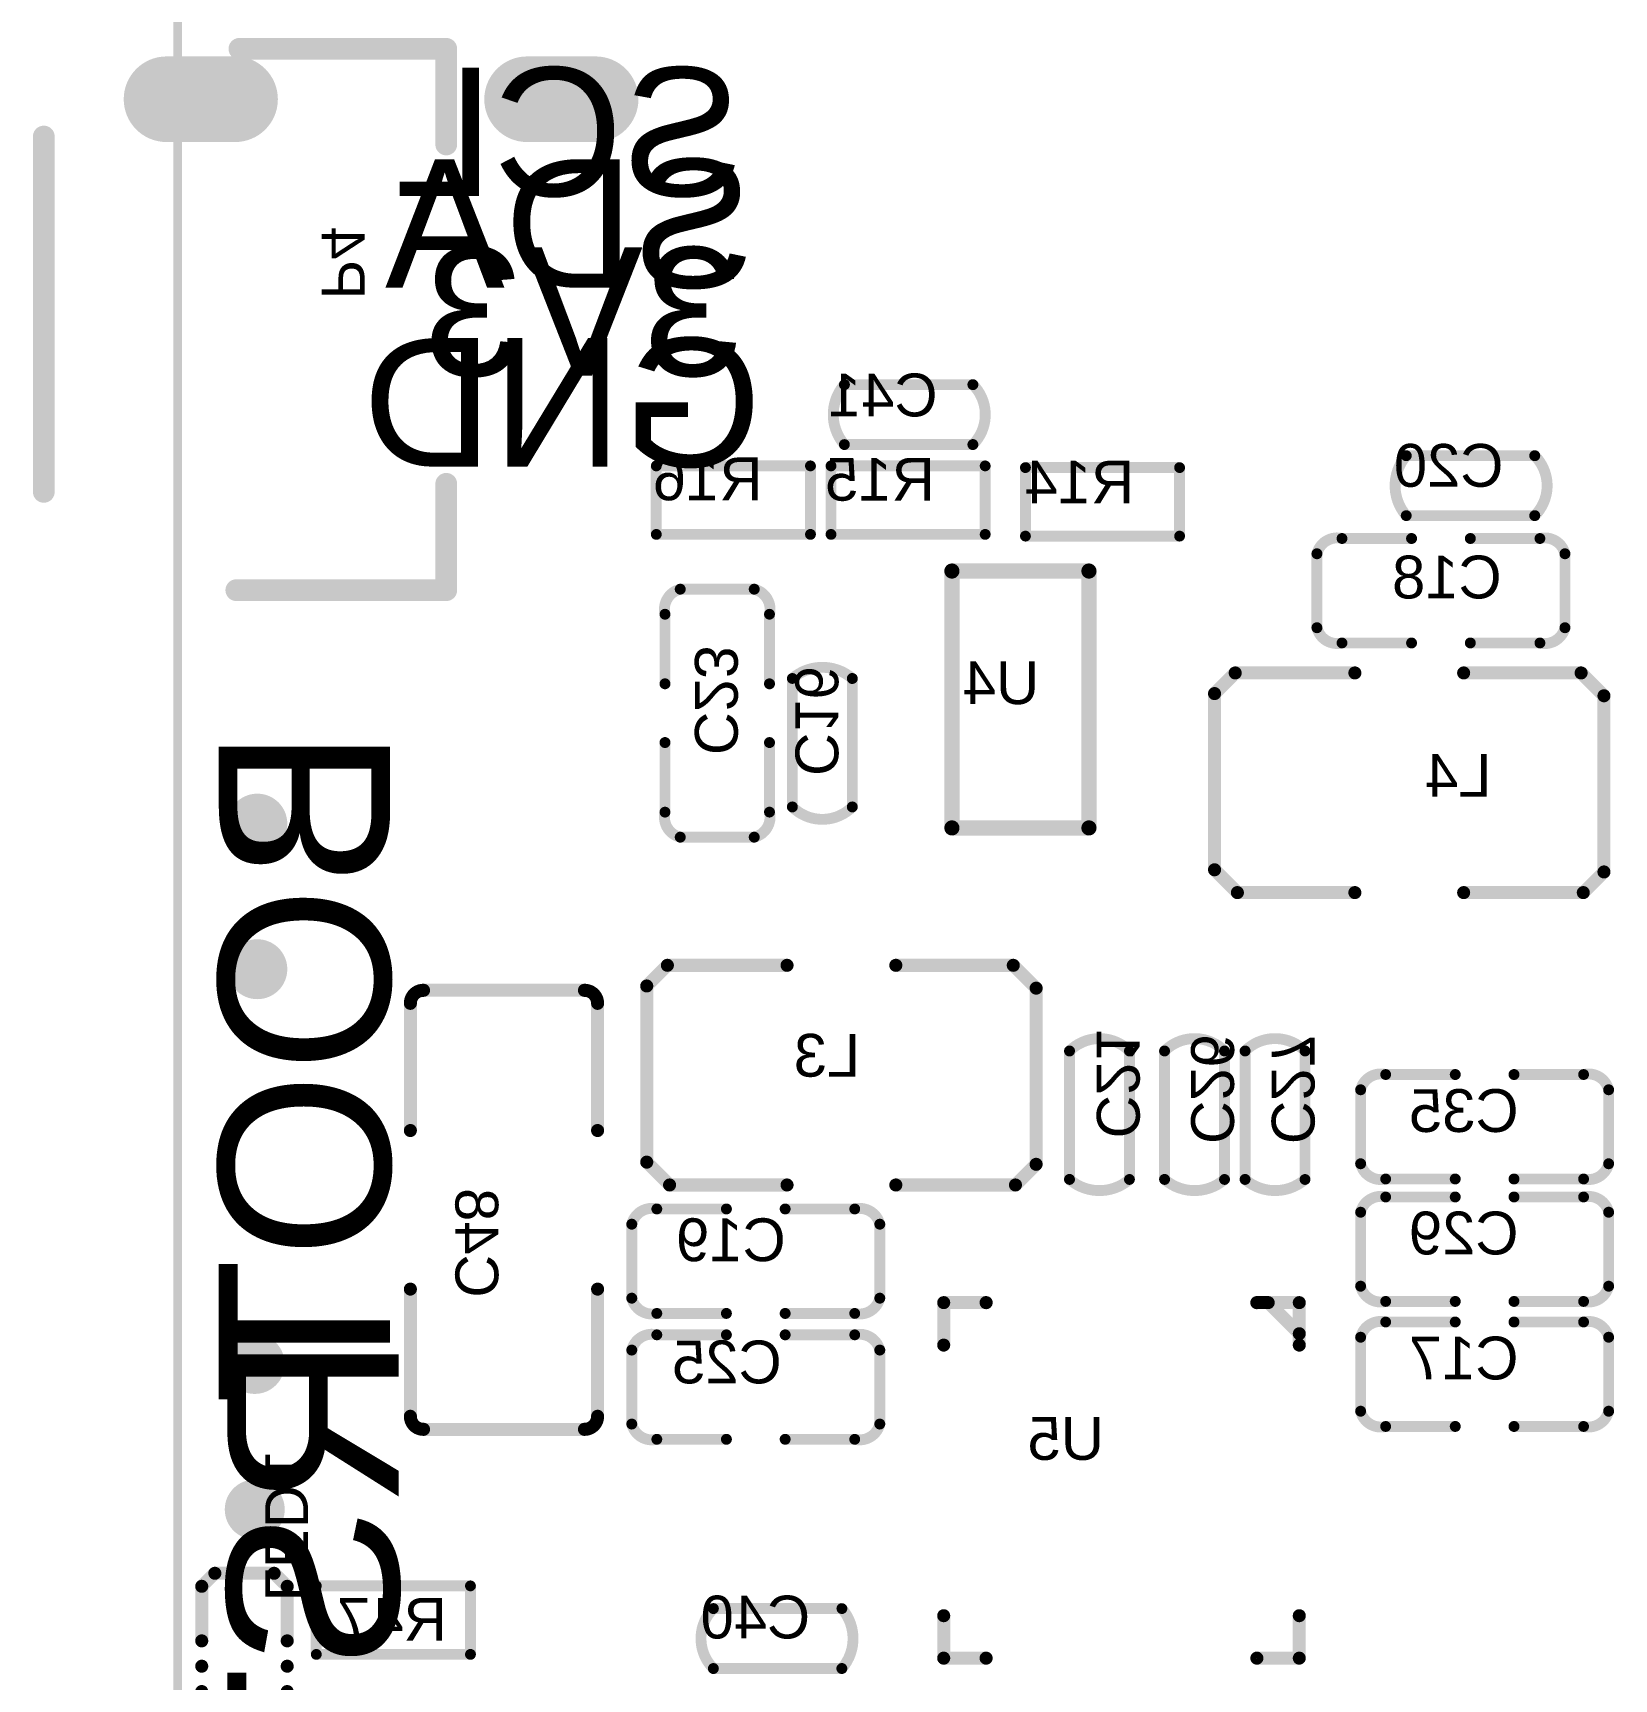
# Model space of a CAD drawing. Header units: millimetres. Extents: x 6.3 to 46.8, y 6.4 to 60.8.
# Drawn here: x 6.32 to 24.78, y 20.27 to 39.49 of the extents above; entities that cross this region are included whole.
import ezdxf

# ---------------------------------------------------------------- set-up
doc = ezdxf.new("R2010")
doc.units = ezdxf.units.MM
for name, color, linetype in [('BottomOverlay', 54, 'Continuous'), ('KeepOutLayer', 6, 'Continuous'), ('MultiLayer', 9, 'Continuous'), ('PadHoleLayer', 156, 'Continuous')]:
    doc.layers.add(name, color=color, linetype=linetype)
doc.styles.add('Arial', font='arial.ttf', dxfattribs={"height": 0.2})

# ---------------------------------------------------------------- blocks, each defined once
blk = doc.blocks.new('QFN_24_L4_0_W4_0_P0_50_TL_EP2_7_B_3')
at = {"layer": 'BottomOverlay', "const_width": 0.152}
for points in [[(-1.58, 2.076), (-2.076, 2.076)], [(-2.076, 2.076), (-2.076, 1.58)], [(2.076, 2.076), (1.58, 2.076)], [(2.076, 2.076), (2.076, 1.58)], [(-2.076, -1.58), (-2.076, -2.076)], [(2.076, -1.58), (2.076, -2.076)], [(-1.713, -2.076), (-2.076, -1.713)], [(-1.58, -2.076), (-2.076, -2.076)], [(-1.58, -2.076), (-1.713, -2.076)], [(2.076, -2.076), (1.58, -2.076)]]:
    blk.add_lwpolyline(points, dxfattribs=at)
at = {"layer": 'BottomOverlay'}
for points, const_width in [([(-2.114, 2.076, 1), (-2.038, 2.076, 1)], 0.0762), ([(-2.114, 2.076, 1), (-2.038, 2.076, 1)], 0.0762), ([(-1.619, 2.076, 1), (-1.542, 2.076, 1)], 0.0762), ([(1.542, 2.076, 1), (1.619, 2.076, 1)], 0.0762), ([(2.038, 2.076, 1), (2.114, 2.076, 1)], 0.0762), ([(2.038, 2.076, 1), (2.114, 2.076, 1)], 0.0762), ([(-2.114, 1.58, 1), (-2.038, 1.58, 1)], 0.0762), ([(2.038, 1.58, 1), (2.114, 1.58, 1)], 0.0762), ([(-2.114, -1.58, 1), (-2.038, -1.58, 1)], 0.0762), ([(2.038, -1.58, 1), (2.114, -1.58, 1)], 0.0762), ([(-2.114, -1.713, 1), (-2.038, -1.713, 1)], 0.0759), ([(-2.114, -2.076, 1), (-2.038, -2.076, 1)], 0.0762), ([(-2.114, -2.076, 1), (-2.038, -2.076, 1)], 0.0762), ([(-1.751, -2.076, 1), (-1.675, -2.076, 1)], 0.0759), ([(-1.751, -2.076, 1), (-1.675, -2.076, 1)], 0.0759), ([(-1.619, -2.076, 1), (-1.542, -2.076, 1)], 0.0762), ([(-1.618, -2.076, 1), (-1.543, -2.076, 1)], 0.0759), ([(1.542, -2.076, 1), (1.619, -2.076, 1)], 0.0762), ([(2.038, -2.076, 1), (2.114, -2.076, 1)], 0.0762), ([(2.038, -2.076, 1), (2.114, -2.076, 1)], 0.0762)]:
    blk.add_lwpolyline(points, format="xyb", close=True, dxfattribs=dict(at, const_width=const_width))
blk = doc.blocks.new('SOT23_5_B_4')
at = {"layer": 'BottomOverlay', "const_width": 0.178}
for points in [[(-0.55, -2), (-0.55, -0.4)], [(2.45, -0.4), (-0.55, -0.4)], [(2.45, -2), (2.45, -0.4)], [(2.45, -2), (-0.55, -2)]]:
    blk.add_lwpolyline(points, dxfattribs=at)
at = {"layer": 'BottomOverlay', "const_width": 0.0889}
for points in [[(-0.594, -0.4, 1), (-0.506, -0.4, 1)], [(-0.594, -0.4, 1), (-0.506, -0.4, 1)], [(2.406, -0.4, 1), (2.494, -0.4, 1)], [(2.406, -0.4, 1), (2.494, -0.4, 1)], [(-0.594, -2, 1), (-0.506, -2, 1)], [(-0.594, -2, 1), (-0.506, -2, 1)], [(2.406, -2, 1), (2.494, -2, 1)], [(2.406, -2, 1), (2.494, -2, 1)]]:
    blk.add_lwpolyline(points, format="xyb", close=True, dxfattribs=at)
blk = doc.blocks.new('SW_SMD_TS24CA_12')
at = {"layer": 'MultiLayer'}
h = blk.add_hatch(color=9, dxfattribs=at)
edge = h.paths.add_edge_path()
edge.add_arc((1.45, 0), 0.35, 0, 360)
h = blk.add_hatch(color=9, dxfattribs=at)
edge = h.paths.add_edge_path()
edge.add_arc((3.15, 0), 0.35, 0, 360)
at = {"layer": 'PadHoleLayer'}
h = blk.add_hatch(color=156, dxfattribs=at)
edge = h.paths.add_edge_path()
edge.add_arc((1.45, 0), 0.35, 0, 360)
h = blk.add_hatch(color=156, dxfattribs=at)
edge = h.paths.add_edge_path()
edge.add_arc((3.15, 0), 0.35, 0, 360)
blk = doc.blocks.new('SW_SMD_TS24CA_13')
at = {"layer": 'MultiLayer'}
h = blk.add_hatch(color=9, dxfattribs=at)
edge = h.paths.add_edge_path()
edge.add_arc((1.45, 0), 0.35, 0, 360)
h = blk.add_hatch(color=9, dxfattribs=at)
edge = h.paths.add_edge_path()
edge.add_arc((3.15, 0), 0.35, 0, 360)
at = {"layer": 'PadHoleLayer'}
h = blk.add_hatch(color=156, dxfattribs=at)
edge = h.paths.add_edge_path()
edge.add_arc((1.45, 0), 0.35, 0, 360)
h = blk.add_hatch(color=156, dxfattribs=at)
edge = h.paths.add_edge_path()
edge.add_arc((3.15, 0), 0.35, 0, 360)
blk = doc.blocks.new('R0402_B_20')
at = {"layer": 'BottomOverlay', "const_width": 0.127}
for points in [[(0.902, 0.392), (-0.898, 0.392)], [(-0.898, 0.392), (-0.898, -0.408)], [(0.902, -0.408), (0.902, 0.392)], [(0.902, -0.408), (-0.898, -0.408)]]:
    blk.add_lwpolyline(points, dxfattribs=at)
at = {"layer": 'BottomOverlay', "const_width": 0.0635}
for points in [[(-0.93, 0.392, 1), (-0.867, 0.392, 1)], [(-0.93, 0.392, 1), (-0.867, 0.392, 1)], [(0.87, 0.392, 1), (0.933, 0.392, 1)], [(0.87, 0.392, 1), (0.933, 0.392, 1)], [(-0.93, -0.408, 1), (-0.867, -0.408, 1)], [(-0.93, -0.408, 1), (-0.867, -0.408, 1)], [(0.87, -0.408, 1), (0.933, -0.408, 1)], [(0.87, -0.408, 1), (0.933, -0.408, 1)]]:
    blk.add_lwpolyline(points, format="xyb", close=True, dxfattribs=at)
blk = doc.blocks.new('R0402_B_32')
at = {"layer": 'BottomOverlay', "const_width": 0.127}
for points in [[(0.902, 0.392), (-0.898, 0.392)], [(-0.898, 0.392), (-0.898, -0.408)], [(0.902, -0.408), (0.902, 0.392)], [(0.902, -0.408), (-0.898, -0.408)]]:
    blk.add_lwpolyline(points, dxfattribs=at)
at = {"layer": 'BottomOverlay', "const_width": 0.0635}
for points in [[(-0.93, 0.392, 1), (-0.867, 0.392, 1)], [(-0.93, 0.392, 1), (-0.867, 0.392, 1)], [(0.87, 0.392, 1), (0.933, 0.392, 1)], [(0.87, 0.392, 1), (0.933, 0.392, 1)], [(-0.93, -0.408, 1), (-0.867, -0.408, 1)], [(-0.93, -0.408, 1), (-0.867, -0.408, 1)], [(0.87, -0.408, 1), (0.933, -0.408, 1)], [(0.87, -0.408, 1), (0.933, -0.408, 1)]]:
    blk.add_lwpolyline(points, format="xyb", close=True, dxfattribs=at)
blk = doc.blocks.new('R0402_B_33')
at = {"layer": 'BottomOverlay', "const_width": 0.127}
for points in [[(0.902, 0.392), (-0.898, 0.392)], [(-0.898, 0.392), (-0.898, -0.408)], [(0.902, -0.408), (0.902, 0.392)], [(0.902, -0.408), (-0.898, -0.408)]]:
    blk.add_lwpolyline(points, dxfattribs=at)
at = {"layer": 'BottomOverlay', "const_width": 0.0635}
for points in [[(-0.93, 0.392, 1), (-0.867, 0.392, 1)], [(-0.93, 0.392, 1), (-0.867, 0.392, 1)], [(0.87, 0.392, 1), (0.933, 0.392, 1)], [(0.87, 0.392, 1), (0.933, 0.392, 1)], [(-0.93, -0.408, 1), (-0.867, -0.408, 1)], [(-0.93, -0.408, 1), (-0.867, -0.408, 1)], [(0.87, -0.408, 1), (0.933, -0.408, 1)], [(0.87, -0.408, 1), (0.933, -0.408, 1)]]:
    blk.add_lwpolyline(points, format="xyb", close=True, dxfattribs=at)
blk = doc.blocks.new('R0402_B_34')
at = {"layer": 'BottomOverlay', "const_width": 0.127}
for points in [[(0.902, 0.392), (-0.898, 0.392)], [(-0.898, 0.392), (-0.898, -0.408)], [(0.902, -0.408), (0.902, 0.392)], [(0.902, -0.408), (-0.898, -0.408)]]:
    blk.add_lwpolyline(points, dxfattribs=at)
at = {"layer": 'BottomOverlay', "const_width": 0.0635}
for points in [[(-0.93, 0.392, 1), (-0.867, 0.392, 1)], [(-0.93, 0.392, 1), (-0.867, 0.392, 1)], [(0.87, 0.392, 1), (0.933, 0.392, 1)], [(0.87, 0.392, 1), (0.933, 0.392, 1)], [(-0.93, -0.408, 1), (-0.867, -0.408, 1)], [(-0.93, -0.408, 1), (-0.867, -0.408, 1)], [(0.87, -0.408, 1), (0.933, -0.408, 1)], [(0.87, -0.408, 1), (0.933, -0.408, 1)]]:
    blk.add_lwpolyline(points, format="xyb", close=True, dxfattribs=at)
blk = doc.blocks.new('CONN_SMD_4P_P1_00_XUNPU_WAFER_100W_4P_B_44')
at = {"layer": 'BottomOverlay', "const_width": 0.254}
for points in [[(-2.075, 3.003), (2.075, 3.003)], [(-3.223, 0.755), (-3.223, -1.696)], [(3.099, 0.719), (3.099, -1.696)], [(-3.223, -1.696), (-1.981, -1.696)], [(1.981, -1.696), (3.099, -1.696)]]:
    blk.add_lwpolyline(points, dxfattribs=at)
at = {"layer": 'BottomOverlay', "const_width": 0.127}
for points in [[(-2.139, 3.003, 1), (-2.012, 3.003, 1)], [(2.011, 3.003, 1), (2.138, 3.003, 1)], [(-3.287, 0.755, 1), (-3.16, 0.755, 1)], [(3.035, 0.719, 1), (3.162, 0.719, 1)], [(-3.287, -1.696, 1), (-3.16, -1.696, 1)], [(-3.287, -1.696, 1), (-3.16, -1.696, 1)], [(-2.045, -1.696, 1), (-1.918, -1.696, 1)], [(1.918, -1.696, 1), (2.045, -1.696, 1)], [(3.035, -1.696, 1), (3.162, -1.696, 1)], [(3.035, -1.696, 1), (3.162, -1.696, 1)]]:
    blk.add_lwpolyline(points, format="xyb", close=True, dxfattribs=at)
blk = doc.blocks.new('LED0402_RD_B_49')
at = {"layer": 'BottomOverlay', "const_width": 0.152}
for points in [[(-1.085, 0.346), (-0.933, 0.499)], [(-1.085, -0.346), (-1.085, 0.346)], [(-0.296, 0.499), (-0.933, 0.499)], [(1.085, 0.499), (0.296, 0.499)], [(1.085, -0.499), (1.085, 0.499)], [(-0.933, -0.499), (-1.085, -0.346)], [(-0.296, -0.499), (-0.933, -0.499)], [(1.085, -0.499), (0.296, -0.499)]]:
    blk.add_lwpolyline(points, dxfattribs=at)
at = {"layer": 'BottomOverlay'}
for points, const_width in [([(-1.123, 0.346, 1), (-1.047, 0.346, 1)], 0.0762), ([(-1.123, 0.346, 1), (-1.047, 0.346, 1)], 0.0762), ([(-0.971, 0.499, 1), (-0.895, 0.499, 1)], 0.0762), ([(-0.971, 0.499, 1), (-0.895, 0.499, 1)], 0.0762), ([(-0.334, 0.499, 1), (-0.258, 0.499, 1)], 0.0762), ([(0.038, 0.499, 1), (-0.038, 0.499, 1)], 0.0762), ([(-0.057, 0.499, 1), (-0.019, 0.499, 1)], 0.0381), ([(0.019, 0.499, 1), (0.057, 0.499, 1)], 0.0381), ([(0.258, 0.499, 1), (0.334, 0.499, 1)], 0.0762), ([(1.047, 0.499, 1), (1.123, 0.499, 1)], 0.0762), ([(1.047, 0.499, 1), (1.123, 0.499, 1)], 0.0762), ([(-1.123, -0.346, 1), (-1.047, -0.346, 1)], 0.0762), ([(-1.123, -0.346, 1), (-1.047, -0.346, 1)], 0.0762), ([(-0.971, -0.499, 1), (-0.895, -0.499, 1)], 0.0762), ([(-0.971, -0.499, 1), (-0.895, -0.499, 1)], 0.0762), ([(-0.334, -0.499, 1), (-0.258, -0.499, 1)], 0.0762), ([(0.038, -0.499, 1), (-0.038, -0.499, 1)], 0.0762), ([(-0.057, -0.499, 1), (-0.019, -0.499, 1)], 0.0381), ([(0.019, -0.499, 1), (0.057, -0.499, 1)], 0.0381), ([(0.258, -0.499, 1), (0.334, -0.499, 1)], 0.0762), ([(1.047, -0.499, 1), (1.123, -0.499, 1)], 0.0762), ([(1.047, -0.499, 1), (1.123, -0.499, 1)], 0.0762)]:
    blk.add_lwpolyline(points, format="xyb", close=True, dxfattribs=dict(at, const_width=const_width))
blk = doc.blocks.new('L1008_B_51')
at = {"layer": 'BottomOverlay', "const_width": 0.1524}
for points in [[(-2.273427, 1.0287), (-2.032127, 1.27)], [(-2.032127, 1.27), (-0.635127, 1.27)], [(0.635, 1.27), (2.0066, 1.27)], [(2.0066, 1.27), (2.2733, 1.0033)], [(-2.273427, -1.0287), (-2.273427, 1.0287)], [(2.2733, -1.0541), (2.2733, 1.0033)], [(-2.273427, -1.0287), (-2.006727, -1.2954)], [(2.032, -1.2954), (2.2733, -1.0541)], [(-2.006727, -1.2954), (-0.635127, -1.2954)], [(0.635, -1.2954), (2.032, -1.2954)]]:
    blk.add_lwpolyline(points, dxfattribs=at)
at = {"layer": 'BottomOverlay', "const_width": 0.0762}
for points in [[(-2.070227, 1.27, 1), (-1.994027, 1.27, 1)], [(-2.070227, 1.27, 1), (-1.994027, 1.27, 1)], [(-0.673227, 1.27, 1), (-0.597027, 1.27, 1)], [(0.5969, 1.27, 1), (0.6731, 1.27, 1)], [(1.9685, 1.27, 1), (2.0447, 1.27, 1)], [(1.9685, 1.27, 1), (2.0447, 1.27, 1)], [(-2.311527, 1.0287, 1), (-2.235327, 1.0287, 1)], [(-2.311527, 1.0287, 1), (-2.235327, 1.0287, 1)], [(2.2352, 1.0033, 1), (2.3114, 1.0033, 1)], [(2.2352, 1.0033, 1), (2.3114, 1.0033, 1)], [(-2.311527, -1.0287, 1), (-2.235327, -1.0287, 1)], [(-2.311527, -1.0287, 1), (-2.235327, -1.0287, 1)], [(2.2352, -1.0541, 1), (2.3114, -1.0541, 1)], [(2.2352, -1.0541, 1), (2.3114, -1.0541, 1)], [(-2.044827, -1.2954, 1), (-1.968627, -1.2954, 1)], [(-2.044827, -1.2954, 1), (-1.968627, -1.2954, 1)], [(-0.673227, -1.2954, 1), (-0.597027, -1.2954, 1)], [(0.5969, -1.2954, 1), (0.6731, -1.2954, 1)], [(1.9939, -1.2954, 1), (2.0701, -1.2954, 1)], [(1.9939, -1.2954, 1), (2.0701, -1.2954, 1)]]:
    blk.add_lwpolyline(points, format="xyb", close=True, dxfattribs=at)
blk = doc.blocks.new('L1008_B_52')
at = {"layer": 'BottomOverlay', "const_width": 0.1524}
for points in [[(-2.032127, 1.27), (-2.273427, 1.0287)], [(-0.635127, 1.27), (-2.032127, 1.27)], [(2.0066, 1.27), (0.635, 1.27)], [(2.2733, 1.0033), (2.0066, 1.27)], [(-2.273427, 1.0287), (-2.273427, -1.0287)], [(2.2733, 1.0033), (2.2733, -1.0541)], [(-2.006727, -1.2954), (-2.273427, -1.0287)], [(2.2733, -1.0541), (2.032, -1.2954)], [(-0.635127, -1.2954), (-2.006727, -1.2954)], [(2.032, -1.2954), (0.635, -1.2954)]]:
    blk.add_lwpolyline(points, dxfattribs=at)
at = {"layer": 'BottomOverlay', "const_width": 0.0762}
for points in [[(-2.070227, 1.27, 1), (-1.994027, 1.27, 1)], [(-2.070227, 1.27, 1), (-1.994027, 1.27, 1)], [(-0.673227, 1.27, 1), (-0.597027, 1.27, 1)], [(0.5969, 1.27, 1), (0.6731, 1.27, 1)], [(1.9685, 1.27, 1), (2.0447, 1.27, 1)], [(1.9685, 1.27, 1), (2.0447, 1.27, 1)], [(-2.311527, 1.0287, 1), (-2.235327, 1.0287, 1)], [(-2.311527, 1.0287, 1), (-2.235327, 1.0287, 1)], [(2.2352, 1.0033, 1), (2.3114, 1.0033, 1)], [(2.2352, 1.0033, 1), (2.3114, 1.0033, 1)], [(-2.311527, -1.0287, 1), (-2.235327, -1.0287, 1)], [(-2.311527, -1.0287, 1), (-2.235327, -1.0287, 1)], [(2.2352, -1.0541, 1), (2.3114, -1.0541, 1)], [(2.2352, -1.0541, 1), (2.3114, -1.0541, 1)], [(-2.044827, -1.2954, 1), (-1.968627, -1.2954, 1)], [(-2.044827, -1.2954, 1), (-1.968627, -1.2954, 1)], [(-0.673227, -1.2954, 1), (-0.597027, -1.2954, 1)], [(0.5969, -1.2954, 1), (0.6731, -1.2954, 1)], [(1.9939, -1.2954, 1), (2.0701, -1.2954, 1)], [(1.9939, -1.2954, 1), (2.0701, -1.2954, 1)]]:
    blk.add_lwpolyline(points, format="xyb", close=True, dxfattribs=at)
blk = doc.blocks.new('TYPE_C_DOWN__56')
at = {"layer": 'MultiLayer'}
h = blk.add_hatch(color=9, dxfattribs=at)
edge = h.paths.add_edge_path()
edge.add_arc((-5.6, -1.15), 0.5, 180, 360)
edge.add_line((-5.1, -1.15), (-5.1, -0.35))
edge.add_arc((-5.6, -0.35), 0.5, 0, 180)
edge.add_line((-6.1, -0.35), (-6.1, -1.15))
h = blk.add_hatch(color=9, dxfattribs=at)
edge = h.paths.add_edge_path()
edge.add_arc((5.6, -1.15), 0.5, 180, 360)
edge.add_line((6.1, -1.15), (6.1, -0.35))
edge.add_arc((5.6, -0.35), 0.5, 0, 180)
edge.add_line((5.1, -0.35), (5.1, -1.15))
h = blk.add_hatch(color=9, dxfattribs=at)
edge = h.paths.add_edge_path()
edge.add_arc((-5.6, -5.36), 0.5, 180, 360)
edge.add_line((-5.1, -5.36), (-5.1, -4.56))
edge.add_arc((-5.6, -4.56), 0.5, 0, 180)
edge.add_line((-6.1, -4.56), (-6.1, -5.36))
h = blk.add_hatch(color=9, dxfattribs=at)
edge = h.paths.add_edge_path()
edge.add_arc((5.6, -5.36), 0.5, 180, 360)
edge.add_line((6.1, -5.36), (6.1, -4.56))
edge.add_arc((5.6, -4.56), 0.5, 0, 180)
edge.add_line((5.1, -4.56), (5.1, -5.36))
at = {"layer": 'PadHoleLayer'}
h = blk.add_hatch(color=156, dxfattribs=at)
edge = h.paths.add_edge_path()
edge.add_arc((-5.6, -1.225), 0.225, 180, 360)
edge.add_line((-5.375, -1.225), (-5.375, -0.275))
edge.add_arc((-5.6, -0.275), 0.225, 0, 180)
edge.add_line((-5.825, -0.275), (-5.825, -1.225))
h = blk.add_hatch(color=156, dxfattribs=at)
edge = h.paths.add_edge_path()
edge.add_arc((5.6, -1.225), 0.225, 180, 360)
edge.add_line((5.825, -1.225), (5.825, -0.275))
edge.add_arc((5.6, -0.275), 0.225, 0, 180)
edge.add_line((5.375, -0.275), (5.375, -1.225))
h = blk.add_hatch(color=156, dxfattribs=at)
edge = h.paths.add_edge_path()
edge.add_arc((-5.6, -5.435), 0.225, 180, 360)
edge.add_line((-5.375, -5.435), (-5.375, -4.485))
edge.add_arc((-5.6, -4.485), 0.225, 0, 180)
edge.add_line((-5.825, -4.485), (-5.825, -5.435))
h = blk.add_hatch(color=156, dxfattribs=at)
edge = h.paths.add_edge_path()
edge.add_arc((5.6, -5.435), 0.225, 180, 360)
edge.add_line((5.825, -5.435), (5.825, -4.485))
edge.add_arc((5.6, -4.485), 0.225, 0, 180)
edge.add_line((5.375, -4.485), (5.375, -5.435))
blk = doc.blocks.new('C1206_B_69')
at = {"layer": 'BottomOverlay', "const_width": 0.152}
for points in [[(-2.564, 0.94, -0.414214), (-2.411, 1.093)], [(2.411, 1.093, -0.414214), (2.564, 0.94)], [(-2.411, -1.093, -0.414214), (-2.564, -0.94)], [(2.564, -0.94, -0.414214), (2.411, -1.093)]]:
    blk.add_lwpolyline(points, format="xyb", dxfattribs=at)
for points in [[(-0.926, 1.093), (-2.411, 1.093)], [(2.411, 1.093), (0.926, 1.093)], [(-2.564, -0.94), (-2.564, 0.94)], [(2.564, -0.94), (2.564, 0.94)], [(-0.926, -1.093), (-2.411, -1.093)], [(2.411, -1.093), (0.926, -1.093)]]:
    blk.add_lwpolyline(points, dxfattribs=at)
at = {"layer": 'BottomOverlay', "const_width": 0.0762}
for points in [[(-2.449, 1.093, 1), (-2.373, 1.093, 1)], [(-2.449, 1.093, 1), (-2.373, 1.093, 1)], [(-0.964, 1.093, 1), (-0.888, 1.093, 1)], [(0.888, 1.093, 1), (0.964, 1.093, 1)], [(2.373, 1.093, 1), (2.449, 1.093, 1)], [(2.373, 1.093, 1), (2.449, 1.093, 1)], [(-2.602, 0.94, 1), (-2.525, 0.94, 1)], [(-2.602, 0.94, 1), (-2.525, 0.94, 1)], [(2.525, 0.94, 1), (2.602, 0.94, 1)], [(2.525, 0.94, 1), (2.602, 0.94, 1)], [(-2.602, -0.94, 1), (-2.525, -0.94, 1)], [(-2.602, -0.94, 1), (-2.525, -0.94, 1)], [(2.525, -0.94, 1), (2.602, -0.94, 1)], [(2.525, -0.94, 1), (2.602, -0.94, 1)], [(-2.449, -1.093, 1), (-2.373, -1.093, 1)], [(-2.449, -1.093, 1), (-2.373, -1.093, 1)], [(-0.964, -1.093, 1), (-0.888, -1.093, 1)], [(0.888, -1.093, 1), (0.964, -1.093, 1)], [(2.373, -1.093, 1), (2.449, -1.093, 1)], [(2.373, -1.093, 1), (2.449, -1.093, 1)]]:
    blk.add_lwpolyline(points, format="xyb", close=True, dxfattribs=at)
blk = doc.blocks.new('C0402_B_76')
at = {"layer": 'BottomOverlay', "const_width": 0.127}
for points in [[(-0.745, -0.353, -0.373387), (-0.745, 0.347)], [(0.755, 0.347, -0.414214), (0.755, -0.353)]]:
    blk.add_lwpolyline(points, format="xyb", dxfattribs=at)
for points in [[(-0.745, 0.347), (0.755, 0.347)], [(-0.745, -0.353), (0.755, -0.353)]]:
    blk.add_lwpolyline(points, dxfattribs=at)
at = {"layer": 'BottomOverlay', "const_width": 0.0635}
for points in [[(-0.777, 0.347, 1), (-0.713, 0.347, 1)], [(-0.777, 0.347, 1), (-0.713, 0.347, 1)], [(0.723, 0.347, 1), (0.787, 0.347, 1)], [(0.723, 0.347, 1), (0.787, 0.347, 1)], [(-0.777, -0.353, 1), (-0.714, -0.353, 1)], [(-0.777, -0.353, 1), (-0.714, -0.353, 1)], [(0.723, -0.353, 1), (0.787, -0.353, 1)], [(0.723, -0.353, 1), (0.787, -0.353, 1)]]:
    blk.add_lwpolyline(points, format="xyb", close=True, dxfattribs=at)
blk = doc.blocks.new('C0402_B_77')
at = {"layer": 'BottomOverlay', "const_width": 0.127}
for points in [[(-0.745, -0.353, -0.373387), (-0.745, 0.347)], [(0.755, 0.347, -0.414214), (0.755, -0.353)]]:
    blk.add_lwpolyline(points, format="xyb", dxfattribs=at)
for points in [[(0.755, 0.347), (-0.745, 0.347)], [(0.755, -0.353), (-0.745, -0.353)]]:
    blk.add_lwpolyline(points, dxfattribs=at)
at = {"layer": 'BottomOverlay', "const_width": 0.0635}
for points in [[(-0.777, 0.347, 1), (-0.713, 0.347, 1)], [(-0.777, 0.347, 1), (-0.713, 0.347, 1)], [(0.723, 0.347, 1), (0.787, 0.347, 1)], [(0.723, 0.347, 1), (0.787, 0.347, 1)], [(-0.777, -0.353, 1), (-0.714, -0.353, 1)], [(-0.777, -0.353, 1), (-0.714, -0.353, 1)], [(0.723, -0.353, 1), (0.787, -0.353, 1)], [(0.723, -0.353, 1), (0.787, -0.353, 1)]]:
    blk.add_lwpolyline(points, format="xyb", close=True, dxfattribs=at)
blk = doc.blocks.new('C0603_B_82')
at = {"layer": 'BottomOverlay', "const_width": 0.127}
for points in [[(-1.448, 0.432, -0.414214), (-1.155, 0.61)], [(1.156, 0.61, -0.413702), (1.448, 0.432)], [(-1.156, -0.61, -0.413702), (-1.448, -0.432)], [(1.448, -0.432, -0.414214), (1.155, -0.61)]]:
    blk.add_lwpolyline(points, format="xyb", dxfattribs=at)
for points in [[(-0.343, 0.61), (-1.155, 0.61)], [(1.156, 0.61), (0.343, 0.61)], [(-1.448, 0.432), (-1.448, -0.432)], [(1.448, 0.432), (1.448, -0.432)], [(-0.343, -0.61), (-1.156, -0.61)], [(1.155, -0.61), (0.343, -0.61)]]:
    blk.add_lwpolyline(points, dxfattribs=at)
at = {"layer": 'BottomOverlay', "const_width": 0.0635}
for points in [[(-1.187, 0.61, 1), (-1.124, 0.61, 1)], [(-1.187, 0.61, 1), (-1.124, 0.61, 1)], [(-0.375, 0.61, 1), (-0.311, 0.61, 1)], [(0.311, 0.61, 1), (0.375, 0.61, 1)], [(1.124, 0.61, 1), (1.187, 0.61, 1)], [(1.124, 0.61, 1), (1.187, 0.61, 1)], [(-1.48, 0.432, 1), (-1.416, 0.432, 1)], [(-1.48, 0.432, 1), (-1.416, 0.432, 1)], [(1.416, 0.432, 1), (1.48, 0.432, 1)], [(1.416, 0.432, 1), (1.48, 0.432, 1)], [(-1.48, -0.432, 1), (-1.416, -0.432, 1)], [(-1.48, -0.432, 1), (-1.416, -0.432, 1)], [(1.416, -0.432, 1), (1.48, -0.432, 1)], [(1.416, -0.432, 1), (1.48, -0.432, 1)], [(-1.187, -0.61, 1), (-1.124, -0.61, 1)], [(-1.187, -0.61, 1), (-1.124, -0.61, 1)], [(-0.375, -0.61, 1), (-0.311, -0.61, 1)], [(0.311, -0.61, 1), (0.375, -0.61, 1)], [(1.124, -0.61, 1), (1.187, -0.61, 1)], [(1.124, -0.61, 1), (1.187, -0.61, 1)]]:
    blk.add_lwpolyline(points, format="xyb", close=True, dxfattribs=at)
blk = doc.blocks.new('C0603_B_89')
at = {"layer": 'BottomOverlay', "const_width": 0.127}
for points in [[(-1.448, 0.432, -0.414214), (-1.155, 0.61)], [(1.156, 0.61, -0.413702), (1.448, 0.432)], [(-1.156, -0.61, -0.413702), (-1.448, -0.432)], [(1.448, -0.432, -0.414214), (1.155, -0.61)]]:
    blk.add_lwpolyline(points, format="xyb", dxfattribs=at)
for points in [[(-0.343, 0.61), (-1.155, 0.61)], [(1.156, 0.61), (0.343, 0.61)], [(-1.448, 0.432), (-1.448, -0.432)], [(1.448, 0.432), (1.448, -0.432)], [(-0.343, -0.61), (-1.156, -0.61)], [(1.155, -0.61), (0.343, -0.61)]]:
    blk.add_lwpolyline(points, dxfattribs=at)
at = {"layer": 'BottomOverlay', "const_width": 0.0635}
for points in [[(-1.187, 0.61, 1), (-1.124, 0.61, 1)], [(-1.187, 0.61, 1), (-1.124, 0.61, 1)], [(-0.375, 0.61, 1), (-0.311, 0.61, 1)], [(0.311, 0.61, 1), (0.375, 0.61, 1)], [(1.124, 0.61, 1), (1.187, 0.61, 1)], [(1.124, 0.61, 1), (1.187, 0.61, 1)], [(-1.48, 0.432, 1), (-1.416, 0.432, 1)], [(-1.48, 0.432, 1), (-1.416, 0.432, 1)], [(1.416, 0.432, 1), (1.48, 0.432, 1)], [(1.416, 0.432, 1), (1.48, 0.432, 1)], [(-1.48, -0.432, 1), (-1.416, -0.432, 1)], [(-1.48, -0.432, 1), (-1.416, -0.432, 1)], [(1.416, -0.432, 1), (1.48, -0.432, 1)], [(1.416, -0.432, 1), (1.48, -0.432, 1)], [(-1.187, -0.61, 1), (-1.124, -0.61, 1)], [(-1.187, -0.61, 1), (-1.124, -0.61, 1)], [(-0.375, -0.61, 1), (-0.311, -0.61, 1)], [(0.311, -0.61, 1), (0.375, -0.61, 1)], [(1.124, -0.61, 1), (1.187, -0.61, 1)], [(1.124, -0.61, 1), (1.187, -0.61, 1)]]:
    blk.add_lwpolyline(points, format="xyb", close=True, dxfattribs=at)
blk = doc.blocks.new('C0402_B_91')
at = {"layer": 'BottomOverlay', "const_width": 0.127}
for points in [[(-0.745, -0.353, -0.373387), (-0.745, 0.347)], [(0.755, 0.347, -0.414214), (0.755, -0.353)]]:
    blk.add_lwpolyline(points, format="xyb", dxfattribs=at)
for points in [[(-0.745, 0.347), (0.755, 0.347)], [(-0.745, -0.353), (0.755, -0.353)]]:
    blk.add_lwpolyline(points, dxfattribs=at)
at = {"layer": 'BottomOverlay', "const_width": 0.0635}
for points in [[(-0.777, 0.347, 1), (-0.713, 0.347, 1)], [(-0.777, 0.347, 1), (-0.713, 0.347, 1)], [(0.723, 0.347, 1), (0.787, 0.347, 1)], [(0.723, 0.347, 1), (0.787, 0.347, 1)], [(-0.777, -0.353, 1), (-0.714, -0.353, 1)], [(-0.777, -0.353, 1), (-0.714, -0.353, 1)], [(0.723, -0.353, 1), (0.787, -0.353, 1)], [(0.723, -0.353, 1), (0.787, -0.353, 1)]]:
    blk.add_lwpolyline(points, format="xyb", close=True, dxfattribs=at)
blk = doc.blocks.new('C0402_B_92')
at = {"layer": 'BottomOverlay', "const_width": 0.127}
for points in [[(-0.745, -0.353, -0.373387), (-0.745, 0.347)], [(0.755, 0.347, -0.414214), (0.755, -0.353)]]:
    blk.add_lwpolyline(points, format="xyb", dxfattribs=at)
for points in [[(-0.745, 0.347), (0.755, 0.347)], [(-0.745, -0.353), (0.755, -0.353)]]:
    blk.add_lwpolyline(points, dxfattribs=at)
at = {"layer": 'BottomOverlay', "const_width": 0.0635}
for points in [[(-0.777, 0.347, 1), (-0.713, 0.347, 1)], [(-0.777, 0.347, 1), (-0.713, 0.347, 1)], [(0.723, 0.347, 1), (0.787, 0.347, 1)], [(0.723, 0.347, 1), (0.787, 0.347, 1)], [(-0.777, -0.353, 1), (-0.714, -0.353, 1)], [(-0.777, -0.353, 1), (-0.714, -0.353, 1)], [(0.723, -0.353, 1), (0.787, -0.353, 1)], [(0.723, -0.353, 1), (0.787, -0.353, 1)]]:
    blk.add_lwpolyline(points, format="xyb", close=True, dxfattribs=at)
blk = doc.blocks.new('C0603_B_93')
at = {"layer": 'BottomOverlay', "const_width": 0.127}
for points in [[(-1.448, 0.432, -0.414214), (-1.155, 0.61)], [(1.156, 0.61, -0.413702), (1.448, 0.432)], [(-1.156, -0.61, -0.413702), (-1.448, -0.432)], [(1.448, -0.432, -0.414214), (1.155, -0.61)]]:
    blk.add_lwpolyline(points, format="xyb", dxfattribs=at)
for points in [[(-0.343, 0.61), (-1.155, 0.61)], [(1.156, 0.61), (0.343, 0.61)], [(-1.448, 0.432), (-1.448, -0.432)], [(1.448, 0.432), (1.448, -0.432)], [(-0.343, -0.61), (-1.156, -0.61)], [(1.155, -0.61), (0.343, -0.61)]]:
    blk.add_lwpolyline(points, dxfattribs=at)
at = {"layer": 'BottomOverlay', "const_width": 0.0635}
for points in [[(-1.187, 0.61, 1), (-1.124, 0.61, 1)], [(-1.187, 0.61, 1), (-1.124, 0.61, 1)], [(-0.375, 0.61, 1), (-0.311, 0.61, 1)], [(0.311, 0.61, 1), (0.375, 0.61, 1)], [(1.124, 0.61, 1), (1.187, 0.61, 1)], [(1.124, 0.61, 1), (1.187, 0.61, 1)], [(-1.48, 0.432, 1), (-1.416, 0.432, 1)], [(-1.48, 0.432, 1), (-1.416, 0.432, 1)], [(1.416, 0.432, 1), (1.48, 0.432, 1)], [(1.416, 0.432, 1), (1.48, 0.432, 1)], [(-1.48, -0.432, 1), (-1.416, -0.432, 1)], [(-1.48, -0.432, 1), (-1.416, -0.432, 1)], [(1.416, -0.432, 1), (1.48, -0.432, 1)], [(1.416, -0.432, 1), (1.48, -0.432, 1)], [(-1.187, -0.61, 1), (-1.124, -0.61, 1)], [(-1.187, -0.61, 1), (-1.124, -0.61, 1)], [(-0.375, -0.61, 1), (-0.311, -0.61, 1)], [(0.311, -0.61, 1), (0.375, -0.61, 1)], [(1.124, -0.61, 1), (1.187, -0.61, 1)], [(1.124, -0.61, 1), (1.187, -0.61, 1)]]:
    blk.add_lwpolyline(points, format="xyb", close=True, dxfattribs=at)
blk = doc.blocks.new('C0603_B_95')
at = {"layer": 'BottomOverlay', "const_width": 0.127}
for points in [[(-1.448, 0.432, -0.414214), (-1.155, 0.61)], [(1.156, 0.61, -0.413702), (1.448, 0.432)], [(-1.156, -0.61, -0.413702), (-1.448, -0.432)], [(1.448, -0.432, -0.414214), (1.155, -0.61)]]:
    blk.add_lwpolyline(points, format="xyb", dxfattribs=at)
for points in [[(-1.155, 0.61), (-0.343, 0.61)], [(1.156, 0.61), (0.343, 0.61)], [(-1.448, -0.432), (-1.448, 0.432)], [(1.448, -0.432), (1.448, 0.432)], [(-0.343, -0.61), (-1.156, -0.61)], [(0.343, -0.61), (1.155, -0.61)]]:
    blk.add_lwpolyline(points, dxfattribs=at)
at = {"layer": 'BottomOverlay', "const_width": 0.0635}
for points in [[(-1.187, 0.61, 1), (-1.124, 0.61, 1)], [(-1.187, 0.61, 1), (-1.124, 0.61, 1)], [(-0.375, 0.61, 1), (-0.311, 0.61, 1)], [(0.311, 0.61, 1), (0.375, 0.61, 1)], [(1.124, 0.61, 1), (1.187, 0.61, 1)], [(1.124, 0.61, 1), (1.187, 0.61, 1)], [(-1.48, 0.432, 1), (-1.416, 0.432, 1)], [(-1.48, 0.432, 1), (-1.416, 0.432, 1)], [(1.416, 0.432, 1), (1.48, 0.432, 1)], [(1.416, 0.432, 1), (1.48, 0.432, 1)], [(-1.48, -0.432, 1), (-1.416, -0.432, 1)], [(-1.48, -0.432, 1), (-1.416, -0.432, 1)], [(1.416, -0.432, 1), (1.48, -0.432, 1)], [(1.416, -0.432, 1), (1.48, -0.432, 1)], [(-1.187, -0.61, 1), (-1.124, -0.61, 1)], [(-1.187, -0.61, 1), (-1.124, -0.61, 1)], [(-0.375, -0.61, 1), (-0.311, -0.61, 1)], [(0.311, -0.61, 1), (0.375, -0.61, 1)], [(1.124, -0.61, 1), (1.187, -0.61, 1)], [(1.124, -0.61, 1), (1.187, -0.61, 1)]]:
    blk.add_lwpolyline(points, format="xyb", close=True, dxfattribs=at)
blk = doc.blocks.new('C0402_B_97')
at = {"layer": 'BottomOverlay', "const_width": 0.127}
for points in [[(-0.745, -0.353, -0.373387), (-0.745, 0.347)], [(0.755, 0.347, -0.414214), (0.755, -0.353)]]:
    blk.add_lwpolyline(points, format="xyb", dxfattribs=at)
for points in [[(-0.745, 0.347), (0.755, 0.347)], [(-0.745, -0.353), (0.755, -0.353)]]:
    blk.add_lwpolyline(points, dxfattribs=at)
at = {"layer": 'BottomOverlay', "const_width": 0.0635}
for points in [[(-0.777, 0.347, 1), (-0.713, 0.347, 1)], [(-0.777, 0.347, 1), (-0.713, 0.347, 1)], [(0.723, 0.347, 1), (0.787, 0.347, 1)], [(0.723, 0.347, 1), (0.787, 0.347, 1)], [(-0.777, -0.353, 1), (-0.714, -0.353, 1)], [(-0.777, -0.353, 1), (-0.714, -0.353, 1)], [(0.723, -0.353, 1), (0.787, -0.353, 1)], [(0.723, -0.353, 1), (0.787, -0.353, 1)]]:
    blk.add_lwpolyline(points, format="xyb", close=True, dxfattribs=at)
blk = doc.blocks.new('C0402_B_98')
at = {"layer": 'BottomOverlay', "const_width": 0.127}
for points in [[(-0.745, -0.353, -0.373387), (-0.745, 0.347)], [(0.755, 0.347, -0.414214), (0.755, -0.353)]]:
    blk.add_lwpolyline(points, format="xyb", dxfattribs=at)
for points in [[(-0.745, 0.347), (0.755, 0.347)], [(-0.745, -0.353), (0.755, -0.353)]]:
    blk.add_lwpolyline(points, dxfattribs=at)
at = {"layer": 'BottomOverlay', "const_width": 0.0635}
for points in [[(-0.777, 0.347, 1), (-0.713, 0.347, 1)], [(-0.777, 0.347, 1), (-0.713, 0.347, 1)], [(0.723, 0.347, 1), (0.787, 0.347, 1)], [(0.723, 0.347, 1), (0.787, 0.347, 1)], [(-0.777, -0.353, 1), (-0.714, -0.353, 1)], [(-0.777, -0.353, 1), (-0.714, -0.353, 1)], [(0.723, -0.353, 1), (0.787, -0.353, 1)], [(0.723, -0.353, 1), (0.787, -0.353, 1)]]:
    blk.add_lwpolyline(points, format="xyb", close=True, dxfattribs=at)
blk = doc.blocks.new('C0603_B_100')
at = {"layer": 'BottomOverlay', "const_width": 0.127}
for points in [[(-1.448, 0.432, -0.414214), (-1.155, 0.61)], [(1.156, 0.61, -0.413702), (1.448, 0.432)], [(-1.156, -0.61, -0.413702), (-1.448, -0.432)], [(1.448, -0.432, -0.414214), (1.155, -0.61)]]:
    blk.add_lwpolyline(points, format="xyb", dxfattribs=at)
for points in [[(-0.343, 0.61), (-1.155, 0.61)], [(1.156, 0.61), (0.343, 0.61)], [(-1.448, 0.432), (-1.448, -0.432)], [(1.448, 0.432), (1.448, -0.432)], [(-0.343, -0.61), (-1.156, -0.61)], [(1.155, -0.61), (0.343, -0.61)]]:
    blk.add_lwpolyline(points, dxfattribs=at)
at = {"layer": 'BottomOverlay', "const_width": 0.0635}
for points in [[(-1.187, 0.61, 1), (-1.124, 0.61, 1)], [(-1.187, 0.61, 1), (-1.124, 0.61, 1)], [(-0.375, 0.61, 1), (-0.311, 0.61, 1)], [(0.311, 0.61, 1), (0.375, 0.61, 1)], [(1.124, 0.61, 1), (1.187, 0.61, 1)], [(1.124, 0.61, 1), (1.187, 0.61, 1)], [(-1.48, 0.432, 1), (-1.416, 0.432, 1)], [(-1.48, 0.432, 1), (-1.416, 0.432, 1)], [(1.416, 0.432, 1), (1.48, 0.432, 1)], [(1.416, 0.432, 1), (1.48, 0.432, 1)], [(-1.48, -0.432, 1), (-1.416, -0.432, 1)], [(-1.48, -0.432, 1), (-1.416, -0.432, 1)], [(1.416, -0.432, 1), (1.48, -0.432, 1)], [(1.416, -0.432, 1), (1.48, -0.432, 1)], [(-1.187, -0.61, 1), (-1.124, -0.61, 1)], [(-1.187, -0.61, 1), (-1.124, -0.61, 1)], [(-0.375, -0.61, 1), (-0.311, -0.61, 1)], [(0.311, -0.61, 1), (0.375, -0.61, 1)], [(1.124, -0.61, 1), (1.187, -0.61, 1)], [(1.124, -0.61, 1), (1.187, -0.61, 1)]]:
    blk.add_lwpolyline(points, format="xyb", close=True, dxfattribs=at)
blk = doc.blocks.new('C0603_B_101')
at = {"layer": 'BottomOverlay', "const_width": 0.127}
for points in [[(-1.448, 0.432, -0.414214), (-1.155, 0.61)], [(1.156, 0.61, -0.413702), (1.448, 0.432)], [(-1.156, -0.61, -0.413702), (-1.448, -0.432)], [(1.448, -0.432, -0.414214), (1.155, -0.61)]]:
    blk.add_lwpolyline(points, format="xyb", dxfattribs=at)
for points in [[(-1.155, 0.61), (-0.343, 0.61)], [(0.343, 0.61), (1.156, 0.61)], [(-1.448, -0.432), (-1.448, 0.432)], [(1.448, -0.432), (1.448, 0.432)], [(-1.156, -0.61), (-0.343, -0.61)], [(0.343, -0.61), (1.155, -0.61)]]:
    blk.add_lwpolyline(points, dxfattribs=at)
at = {"layer": 'BottomOverlay', "const_width": 0.0635}
for points in [[(-1.187, 0.61, 1), (-1.124, 0.61, 1)], [(-1.187, 0.61, 1), (-1.124, 0.61, 1)], [(-0.375, 0.61, 1), (-0.311, 0.61, 1)], [(0.311, 0.61, 1), (0.375, 0.61, 1)], [(1.124, 0.61, 1), (1.187, 0.61, 1)], [(1.124, 0.61, 1), (1.187, 0.61, 1)], [(-1.48, 0.432, 1), (-1.416, 0.432, 1)], [(-1.48, 0.432, 1), (-1.416, 0.432, 1)], [(1.416, 0.432, 1), (1.48, 0.432, 1)], [(1.416, 0.432, 1), (1.48, 0.432, 1)], [(-1.48, -0.432, 1), (-1.416, -0.432, 1)], [(-1.48, -0.432, 1), (-1.416, -0.432, 1)], [(1.416, -0.432, 1), (1.48, -0.432, 1)], [(1.416, -0.432, 1), (1.48, -0.432, 1)], [(-1.187, -0.61, 1), (-1.124, -0.61, 1)], [(-1.187, -0.61, 1), (-1.124, -0.61, 1)], [(-0.375, -0.61, 1), (-0.311, -0.61, 1)], [(0.311, -0.61, 1), (0.375, -0.61, 1)], [(1.124, -0.61, 1), (1.187, -0.61, 1)], [(1.124, -0.61, 1), (1.187, -0.61, 1)]]:
    blk.add_lwpolyline(points, format="xyb", close=True, dxfattribs=at)
blk = doc.blocks.new('C0603_B_102')
at = {"layer": 'BottomOverlay', "const_width": 0.127}
for points in [[(-1.448, 0.432, -0.414214), (-1.155, 0.61)], [(1.156, 0.61, -0.413702), (1.448, 0.432)], [(-1.156, -0.61, -0.413702), (-1.448, -0.432)], [(1.448, -0.432, -0.414214), (1.155, -0.61)]]:
    blk.add_lwpolyline(points, format="xyb", dxfattribs=at)
for points in [[(-0.343, 0.61), (-1.155, 0.61)], [(1.156, 0.61), (0.343, 0.61)], [(-1.448, 0.432), (-1.448, -0.432)], [(1.448, 0.432), (1.448, -0.432)], [(-0.343, -0.61), (-1.156, -0.61)], [(1.155, -0.61), (0.343, -0.61)]]:
    blk.add_lwpolyline(points, dxfattribs=at)
at = {"layer": 'BottomOverlay', "const_width": 0.0635}
for points in [[(-1.187, 0.61, 1), (-1.124, 0.61, 1)], [(-1.187, 0.61, 1), (-1.124, 0.61, 1)], [(-0.375, 0.61, 1), (-0.311, 0.61, 1)], [(0.311, 0.61, 1), (0.375, 0.61, 1)], [(1.124, 0.61, 1), (1.187, 0.61, 1)], [(1.124, 0.61, 1), (1.187, 0.61, 1)], [(-1.48, 0.432, 1), (-1.416, 0.432, 1)], [(-1.48, 0.432, 1), (-1.416, 0.432, 1)], [(1.416, 0.432, 1), (1.48, 0.432, 1)], [(1.416, 0.432, 1), (1.48, 0.432, 1)], [(-1.48, -0.432, 1), (-1.416, -0.432, 1)], [(-1.48, -0.432, 1), (-1.416, -0.432, 1)], [(1.416, -0.432, 1), (1.48, -0.432, 1)], [(1.416, -0.432, 1), (1.48, -0.432, 1)], [(-1.187, -0.61, 1), (-1.124, -0.61, 1)], [(-1.187, -0.61, 1), (-1.124, -0.61, 1)], [(-0.375, -0.61, 1), (-0.311, -0.61, 1)], [(0.311, -0.61, 1), (0.375, -0.61, 1)], [(1.124, -0.61, 1), (1.187, -0.61, 1)], [(1.124, -0.61, 1), (1.187, -0.61, 1)]]:
    blk.add_lwpolyline(points, format="xyb", close=True, dxfattribs=at)
blk = doc.blocks.new('C0402_B_103')
at = {"layer": 'BottomOverlay', "const_width": 0.127}
for points in [[(-0.745, -0.353, -0.373387), (-0.745, 0.347)], [(0.755, 0.347, -0.414214), (0.755, -0.353)]]:
    blk.add_lwpolyline(points, format="xyb", dxfattribs=at)
for points in [[(0.755, 0.347), (-0.745, 0.347)], [(0.755, -0.353), (-0.745, -0.353)]]:
    blk.add_lwpolyline(points, dxfattribs=at)
at = {"layer": 'BottomOverlay', "const_width": 0.0635}
for points in [[(-0.777, 0.347, 1), (-0.713, 0.347, 1)], [(-0.777, 0.347, 1), (-0.713, 0.347, 1)], [(0.723, 0.347, 1), (0.787, 0.347, 1)], [(0.723, 0.347, 1), (0.787, 0.347, 1)], [(-0.777, -0.353, 1), (-0.714, -0.353, 1)], [(-0.777, -0.353, 1), (-0.714, -0.353, 1)], [(0.723, -0.353, 1), (0.787, -0.353, 1)], [(0.723, -0.353, 1), (0.787, -0.353, 1)]]:
    blk.add_lwpolyline(points, format="xyb", close=True, dxfattribs=at)

msp = doc.modelspace()

# ---------------------------------------------------------------- linework, layer by layer
at = {"layer": 'KeepOutLayer', "const_width": 0.1}
msp.add_lwpolyline([(8.01, 8), (8.01, 39.82)], dxfattribs=at)

# ---------------------------------------------------------------- block references
for name, p, rotation in [('TYPE_C_DOWN__56', (13.24, 44.32), 270), ('CONN_SMD_4P_P1_00_XUNPU_WAFER_100W_4P_B_44', (9.45, 36.21), 90), ('R0402_B_32', (14.5, 34.03), 180), ('R0402_B_33', (16.54, 34.03), 180), ('R0402_B_34', (18.81, 34.01), 180), ('SOT23_5_B_4', (19.05, 32.66), 270), ('C0603_B_95', (14.31, 31.55), 270), ('C0402_B_103', (15.54, 31.21), 270), ('SW_SMD_TS24CA_13', (8.94, 27.11), 90), ('L1008_B_52', (15.76, 27.31), 180), ('C1206_B_69', (11.82, 25.75), 270), ('C0402_B_97', (18.77, 26.85), 90), ('C0402_B_92', (19.88, 26.85), 90), ('C0402_B_91', (20.82, 26.85), 90), ('C0603_B_82', (23.27, 26.72), 180), ('C0603_B_89', (23.27, 25.29), 180), ('C0603_B_100', (14.76, 25.15), 180), ('QFN_24_L4_0_W4_0_P0_50_TL_EP2_7_B_3', (19.03, 22.59), 180), ('C0603_B_102', (23.27, 23.83), 180), ('SW_SMD_TS24CA_12', (8.91, 20.8), 90), ('C0603_B_93', (14.76, 23.68), 180), ('LED0402_RD_B_49', (8.79, 20.42), 270), ('R0402_B_20', (10.53, 20.95), 180), ('C0402_B_77', (15.02, 20.74), 180)]:
    msp.add_blockref(name, p, dxfattribs=dict(rotation=rotation))
for name, p in [('C0402_B_76', (16.54, 35.04)), ('C0402_B_98', (23.1, 34.21)), ('C0603_B_101', (22.76, 32.98)), ('L1008_B_51', (22.39, 30.75))]:
    msp.add_blockref(name, p)

# ---------------------------------------------------------------- texts
at = {"layer": 'BottomOverlay', "style": 'Arial', "text_generation_flag": 2}
for s, height, rotation, p in [('SCL', 1.5, 360, (14.61, 37.59)), ('SDA', 1.5, 360, (14.74, 36.52)), ('P4', 0.5, 270, (9.693, 36.379)), ('3V3', 1.5, 360, (14.61, 35.49)), ('GND', 1.5, 360, (14.83, 34.43)), ('C23', 0.5, 270, (14.049, 31.06)), ('C16', 0.5, 270, (15.223, 30.816)), ('BOOT', 2, 90, (10.49, 31.39)), ('C21', 0.5, 270, (18.742, 26.583)), ('C26', 0.5, 270, (19.843, 26.518)), ('C27', 0.5, 270, (20.784, 26.516)), ('C48', 0.5, 270, (11.253, 24.723)), ('RST', 2, 90, (10.59, 24.29)), ('LED1', 0.5, 270, (9.033, 21.176))]:
    msp.add_text(s, height=height, rotation=rotation, dxfattribs=at).set_placement(p)
for s, p in [('C41', (16.884, 35.016)), ('C20', (23.491, 34.194)), ('R16', (14.84, 34.037)), ('R15', (16.851, 34.032)), ('R14', (19.178, 33.999)), ('C18', (23.47, 32.89)), ('U4', (18.069, 31.656)), ('L4', (23.35, 30.574)), ('L3', (15.98, 27.305)), ('C35', (23.668, 26.659)), ('C19', (15.111, 25.15)), ('C29', (23.667, 25.229)), ('C25', (15.064, 23.723)), ('C17', (23.667, 23.769)), ('U5', (18.826, 22.83)), ('R47', (11.152, 20.718)), ('C40', (15.396, 20.744))]:
    msp.add_text(s, height=0.5, dxfattribs=at).set_placement(p)

doc.saveas('drawing.dxf')
